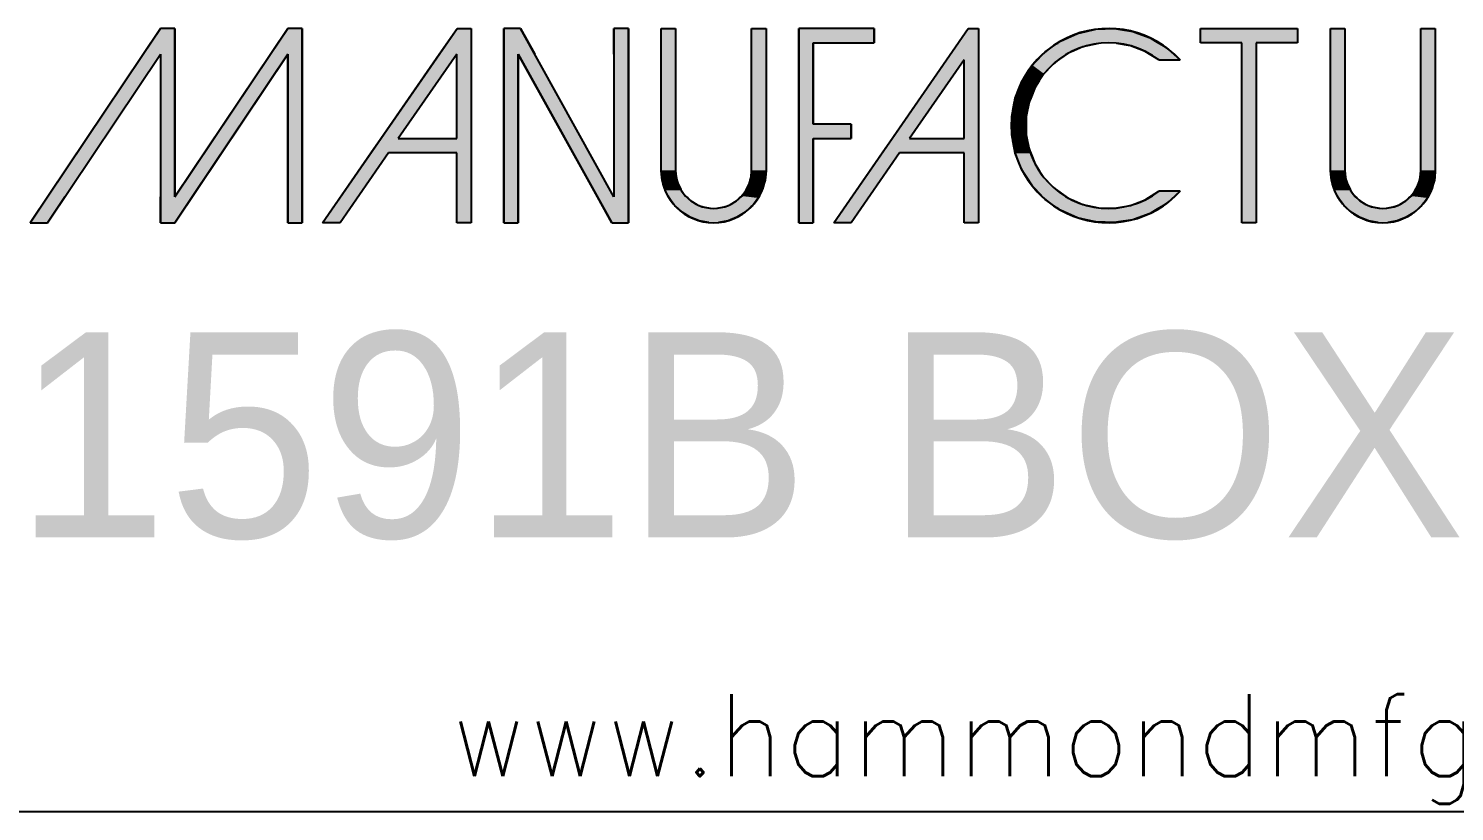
# Model space of a CAD drawing. Extents: x 2 to 184, y 2 to 142.
# Drawn here: x 144.96 to 168.1, y 5 to 17.72 of the extents above; entities that cross this region are included whole.
import ezdxf

# ---------------------------------------------------------------- set-up
doc = ezdxf.new("R2010")
doc.units = 0
doc.header["$LTSCALE"] = 0.666667
doc.layers.get('0').update_dxf_attribs({"linetype": 'CONTINUOUS'})
for name, color, linetype in [('HATCH__ANSI_', 7, 'CONTINUOUS'), ('SKETCH_GEOMETRY__ANSI_', 7, 'CONTINUOUS'), ('SYMBOL__ANSI_', 7, 'CONTINUOUS')]:
    doc.layers.add(name, color=color, linetype=linetype)
doc.styles.add('NOTE_TEXT__ANSI_', font='txt.shx', dxfattribs={"bigfont": 'bigfont.shx'})
doc.styles.add('TEXT_STYLE20', font='txt')

# ---------------------------------------------------------------- blocks, each defined once
blk = doc.blocks.new('*U71')
at = {"layer": 'SYMBOL__ANSI_', "style": 'NOTE_TEXT__ANSI_'}
blk.add_text('www.hammondmfg.com', height=2, dxfattribs=at).set_placement((225.798, 10.496))
blk = doc.blocks.new('TITLE_BLOCKS_HAMMOND')
at = {"layer": 'SKETCH_GEOMETRY__ANSI_'}
blk.add_line((193.212, 9.64), (269.997, 9.64), dxfattribs=at)
blk.add_blockref('*U71', (0, 0))
at = {"layer": 'SYMBOL__ANSI_'}
for tag, p, height, style in [('<TITLE>_001', (215.208, 16.315), 5, 'TEXT_STYLE20'), ('REV:Date_<DD.MM.YYYY>_001', (250.027, 6.824), 1.7, 'NOTE_TEXT__ANSI_')]:
    blk.add_attdef(tag, p, '', height=height, dxfattribs=dict(at, style=style))
blk = doc.blocks.new('BORDERS_HAMMOND_BORDER')
at = {"layer": 'SKETCH_GEOMETRY__ANSI_'}
blk.add_line((7.5, 7.5), (271.9, 7.5), dxfattribs=at)
blk = doc.blocks.new('*U49')
at = {"layer": 'HATCH__ANSI_', "linetype": 'CONTINUOUS'}
for p, q in [((9.135, 5.076), (9.665, 5.842)), ((9.911, 5.842), (9.911, 5.076)), ((7.809, 3.159), (9.135, 5.076)), ((9.561, 5.076), (8.235, 3.159)), ((9.561, 3.159), (9.561, 5.076)), ((9.911, 5.076), (9.911, 3.159)), ((7.567, 2.809), (7.809, 3.159)), ((9.911, 3.159), (9.911, 2.809)), ((6.391, 1.109), (7.567, 2.809)), ((7.993, 2.809), (6.817, 1.109)), ((9.561, 1.109), (9.561, 2.809)), ((9.911, 2.809), (9.911, 1.109))]:
    blk.add_line(p, q, dxfattribs=at)
at = {"layer": 'HATCH__ANSI_', "linetype": 'CONTINUOUS', "extrusion": (0, 0, -1)}
for points in [[(-9.665, 5.842), (-9.911, 5.076), (-9.135, 5.076)], [(-9.665, 5.842), (-9.911, 5.842), (-9.911, 5.076)], [(-9.135, 5.076), (-8.235, 3.159), (-7.809, 3.159)], [(-9.135, 5.076), (-9.561, 5.076), (-8.235, 3.159)], [(-9.561, 5.076), (-9.911, 3.159), (-9.561, 3.159)], [(-9.561, 5.076), (-9.911, 5.076), (-9.911, 3.159)], [(-7.809, 3.159), (-9.911, 2.809), (-7.567, 2.809)], [(-7.809, 3.159), (-9.911, 3.159), (-9.911, 2.809)], [(-7.567, 2.809), (-6.817, 1.109), (-6.391, 1.109)], [(-7.567, 2.809), (-7.993, 2.809), (-6.817, 1.109)], [(-9.561, 2.809), (-9.911, 1.109), (-9.561, 1.109)], [(-9.561, 2.809), (-9.911, 2.809), (-9.911, 1.109)]]:
    blk.add_solid(points, dxfattribs=at)
blk = doc.blocks.new('*U50')
at = {"layer": 'HATCH__ANSI_', "linetype": 'CONTINUOUS'}
for p, q in [((-10.423, 5.213), (-10.001, 5.842)), ((-9.651, 5.842), (-9.651, 5.213)), ((-7.325, 5.213), (-6.904, 5.842)), ((-6.554, 5.842), (-6.554, 5.213)), ((-12.749, 1.738), (-10.423, 5.213)), ((-9.651, 1.738), (-7.325, 5.213)), ((-9.651, 5.213), (-9.651, 1.738)), ((-6.904, 5.213), (-9.23, 1.738)), ((-6.904, 1.109), (-6.904, 5.213)), ((-6.554, 5.213), (-6.554, 1.109)), ((-13.17, 1.109), (-12.749, 1.738)), ((-12.327, 1.738), (-12.749, 1.109)), ((-10.001, 1.109), (-10.001, 1.738)), ((-9.23, 1.738), (-9.651, 1.109))]:
    blk.add_line(p, q, dxfattribs=at)
at = {"layer": 'HATCH__ANSI_', "linetype": 'CONTINUOUS', "extrusion": (0, 0, -1)}
for points in [[(10.001, 5.842), (9.651, 5.213), (10.423, 5.213)], [(10.001, 5.842), (9.651, 5.842), (9.651, 5.213)], [(6.904, 5.842), (6.554, 5.213), (7.325, 5.213)], [(6.904, 5.842), (6.554, 5.842), (6.554, 5.213)], [(10.423, 5.213), (12.327, 1.738), (12.749, 1.738)], [(10.423, 5.213), (10.001, 5.213), (12.327, 1.738)], [(10.001, 5.213), (9.651, 1.738), (10.001, 1.738)], [(10.001, 5.213), (9.651, 5.213), (9.651, 1.738)], [(7.325, 5.213), (9.23, 1.738), (9.651, 1.738)], [(7.325, 5.213), (6.904, 5.213), (9.23, 1.738)], [(6.904, 5.213), (6.554, 1.109), (6.904, 1.109)], [(6.904, 5.213), (6.554, 5.213), (6.554, 1.109)], [(12.749, 1.738), (12.749, 1.109), (13.17, 1.109)], [(12.749, 1.738), (12.327, 1.738), (12.749, 1.109)], [(10.001, 1.738), (9.651, 1.109), (10.001, 1.109)], [(10.001, 1.738), (9.23, 1.738), (9.651, 1.109)]]:
    blk.add_solid(points, dxfattribs=at)
blk = doc.blocks.new('*U51')
at = {"layer": 'HATCH__ANSI_', "linetype": 'CONTINUOUS'}
for p, q in [((-3.215, 5.213), (-2.78, 5.842)), ((-2.44, 5.842), (-2.44, 5.213)), ((-4.636, 3.159), (-3.215, 5.213)), ((-2.44, 5.213), (-2.44, 3.159)), ((-4.878, 2.809), (-4.636, 3.159)), ((-2.44, 3.159), (-2.44, 2.809)), ((-6.054, 1.109), (-4.878, 2.809)), ((-4.453, 2.809), (-5.629, 1.109)), ((-2.79, 1.109), (-2.79, 2.809)), ((-2.44, 2.809), (-2.44, 1.109))]:
    blk.add_line(p, q, dxfattribs=at)
at = {"layer": 'HATCH__ANSI_', "linetype": 'CONTINUOUS', "extrusion": (0, 0, -1)}
for points in [[(2.78, 5.842), (2.44, 5.213), (3.215, 5.213)], [(2.78, 5.842), (2.44, 5.842), (2.44, 5.213)], [(3.215, 5.213), (4.211, 3.159), (4.636, 3.159)], [(3.215, 5.213), (2.79, 5.213), (4.211, 3.159)], [(2.79, 5.213), (2.44, 3.159), (2.79, 3.159)], [(2.79, 5.213), (2.44, 5.213), (2.44, 3.159)], [(4.636, 3.159), (2.44, 2.809), (4.878, 2.809)], [(4.636, 3.159), (2.44, 3.159), (2.44, 2.809)], [(4.878, 2.809), (5.629, 1.109), (6.054, 1.109)], [(4.878, 2.809), (4.453, 2.809), (5.629, 1.109)], [(2.79, 2.809), (2.44, 1.109), (2.79, 1.109)], [(2.79, 2.809), (2.44, 2.809), (2.44, 1.109)]]:
    blk.add_solid(points, dxfattribs=at)
blk = doc.blocks.new('*U52')
at = {"layer": 'HATCH__ANSI_', "linetype": 'CONTINUOUS'}
for p, q in [((-1.64, 5.213), (-1.64, 5.842)), ((-1.239, 5.842), (-0.89, 5.213)), ((1.039, 5.213), (1.039, 5.842)), ((1.389, 5.842), (1.389, 5.213)), ((-1.64, 1.109), (-1.64, 5.213)), ((0.639, 1.738), (-1.29, 5.213)), ((-1.29, 5.213), (-1.29, 1.109)), ((1.389, 5.213), (1.389, 1.738)), ((0.988, 1.109), (0.639, 1.738)), ((1.389, 1.738), (1.389, 1.109))]:
    blk.add_line(p, q, dxfattribs=at)
at = {"layer": 'HATCH__ANSI_', "linetype": 'CONTINUOUS', "extrusion": (0, 0, -1)}
for points in [[(1.64, 5.842), (0.89, 5.213), (1.64, 5.213)], [(1.64, 5.842), (1.239, 5.842), (0.89, 5.213)], [(-1.039, 5.842), (-1.389, 5.213), (-1.039, 5.213)], [(-1.039, 5.842), (-1.389, 5.842), (-1.389, 5.213)], [(1.64, 5.213), (1.29, 1.109), (1.64, 1.109)], [(1.64, 5.213), (1.29, 5.213), (1.29, 1.109)], [(1.29, 5.213), (-1.039, 1.738), (-0.639, 1.738)], [(1.29, 5.213), (0.89, 5.213), (-1.039, 1.738)], [(-1.039, 5.213), (-1.389, 1.738), (-1.039, 1.738)], [(-1.039, 5.213), (-1.389, 5.213), (-1.389, 1.738)], [(-0.639, 1.738), (-1.389, 1.109), (-0.988, 1.109)], [(-0.639, 1.738), (-1.389, 1.738), (-1.389, 1.109)]]:
    blk.add_solid(points, dxfattribs=at)
blk = doc.blocks.new('*U53')
at = {"layer": 'HATCH__ANSI_', "linetype": 'CONTINUOUS'}
for p, q in [((2.189, 2.385), (2.189, 5.842)), ((2.539, 5.842), (2.539, 2.385)), ((4.391, 2.385), (4.391, 5.842)), ((4.741, 5.842), (4.741, 2.385)), ((2.205, 2.215), (2.189, 2.385)), ((2.211, 2.15), (2.205, 2.215)), ((2.24, 2.05), (2.211, 2.15)), ((2.539, 2.385), (2.555, 2.215)), ((2.555, 2.215), (2.573, 2.15)), ((2.573, 2.15), (2.602, 2.05)), ((4.329, 2.05), (4.357, 2.15)), ((4.357, 2.15), (4.376, 2.215)), ((4.376, 2.215), (4.391, 2.385)), ((4.72, 2.15), (4.691, 2.05)), ((4.726, 2.215), (4.72, 2.15)), ((4.741, 2.385), (4.726, 2.215)), ((2.276, 1.924), (2.24, 2.05)), ((2.289, 1.897), (2.276, 1.924)), ((2.357, 1.761), (2.289, 1.897)), ((2.38, 1.713), (2.357, 1.761)), ((2.602, 2.05), (2.665, 1.924)), ((2.665, 1.924), (2.678, 1.897)), ((2.678, 1.897), (2.781, 1.761)), ((2.781, 1.761), (2.834, 1.713)), ((4.097, 1.713), (4.15, 1.761)), ((4.15, 1.761), (4.253, 1.897)), ((4.253, 1.897), (4.266, 1.924)), ((4.266, 1.924), (4.329, 2.05)), ((4.574, 1.761), (4.55, 1.713)), ((4.642, 1.897), (4.574, 1.761)), ((4.655, 1.924), (4.642, 1.897)), ((4.691, 2.05), (4.655, 1.924)), ((2.431, 1.646), (2.38, 1.713)), ((2.499, 1.556), (2.431, 1.646)), ((2.522, 1.525), (2.499, 1.556)), ((2.556, 1.494), (2.522, 1.525)), ((2.591, 1.463), (2.556, 1.494)), ((2.696, 1.367), (2.591, 1.463)), ((2.834, 1.713), (2.907, 1.646)), ((2.907, 1.646), (3.053, 1.556)), ((3.053, 1.556), (3.132, 1.525)), ((3.132, 1.525), (3.212, 1.494)), ((3.212, 1.494), (3.38, 1.463)), ((3.551, 1.463), (3.719, 1.494)), ((3.719, 1.494), (3.799, 1.525)), ((3.799, 1.525), (3.878, 1.556)), ((3.878, 1.556), (4.023, 1.646)), ((4.023, 1.646), (4.097, 1.713)), ((4.34, 1.463), (4.234, 1.367)), ((4.374, 1.494), (4.34, 1.463)), ((4.408, 1.525), (4.374, 1.494)), ((4.432, 1.556), (4.408, 1.525)), ((4.499, 1.646), (4.432, 1.556)), ((4.55, 1.713), (4.499, 1.646)), ((2.897, 1.243), (2.696, 1.367)), ((3.116, 1.158), (2.897, 1.243)), ((3.348, 1.114), (3.116, 1.158)), ((3.815, 1.158), (3.583, 1.114)), ((4.034, 1.243), (3.815, 1.158)), ((4.234, 1.367), (4.034, 1.243))]:
    blk.add_line(p, q, dxfattribs=at)
at = {"layer": 'HATCH__ANSI_', "linetype": 'CONTINUOUS', "extrusion": (0, 0, -1)}
for points in [[(-2.189, 5.842), (-2.539, 2.385), (-2.189, 2.385)], [(-2.189, 5.842), (-2.539, 5.842), (-2.539, 2.385)], [(-4.391, 5.842), (-4.741, 2.385), (-4.391, 2.385)], [(-4.391, 5.842), (-4.741, 5.842), (-4.741, 2.385)], [(-2.189, 2.385), (-2.555, 2.215), (-2.205, 2.215)], [(-2.189, 2.385), (-2.539, 2.385), (-2.555, 2.215)], [(-2.205, 2.215), (-2.573, 2.15), (-2.211, 2.15)], [(-2.205, 2.215), (-2.555, 2.215), (-2.573, 2.15)], [(-2.211, 2.15), (-2.602, 2.05), (-2.24, 2.05)], [(-2.211, 2.15), (-2.573, 2.15), (-2.602, 2.05)], [(-4.357, 2.15), (-4.691, 2.05), (-4.329, 2.05)], [(-4.376, 2.215), (-4.72, 2.15), (-4.357, 2.15)], [(-4.357, 2.15), (-4.72, 2.15), (-4.691, 2.05)], [(-4.391, 2.385), (-4.726, 2.215), (-4.376, 2.215)], [(-4.376, 2.215), (-4.726, 2.215), (-4.72, 2.15)], [(-4.391, 2.385), (-4.741, 2.385), (-4.726, 2.215)], [(-2.24, 2.05), (-2.665, 1.924), (-2.276, 1.924)], [(-2.24, 2.05), (-2.602, 2.05), (-2.665, 1.924)], [(-2.276, 1.924), (-2.678, 1.897), (-2.289, 1.897)], [(-2.276, 1.924), (-2.665, 1.924), (-2.678, 1.897)], [(-2.289, 1.897), (-2.781, 1.761), (-2.357, 1.761)], [(-2.289, 1.897), (-2.678, 1.897), (-2.781, 1.761)], [(-2.357, 1.761), (-2.834, 1.713), (-2.38, 1.713)], [(-2.357, 1.761), (-2.781, 1.761), (-2.834, 1.713)], [(-4.15, 1.761), (-4.55, 1.713), (-4.097, 1.713)], [(-4.253, 1.897), (-4.574, 1.761), (-4.15, 1.761)], [(-4.15, 1.761), (-4.574, 1.761), (-4.55, 1.713)], [(-4.266, 1.924), (-4.642, 1.897), (-4.253, 1.897)], [(-4.253, 1.897), (-4.642, 1.897), (-4.574, 1.761)], [(-4.329, 2.05), (-4.655, 1.924), (-4.266, 1.924)], [(-4.266, 1.924), (-4.655, 1.924), (-4.642, 1.897)], [(-4.329, 2.05), (-4.691, 2.05), (-4.655, 1.924)], [(-2.38, 1.713), (-2.907, 1.646), (-2.431, 1.646)], [(-2.38, 1.713), (-2.834, 1.713), (-2.907, 1.646)], [(-2.431, 1.646), (-3.053, 1.556), (-2.499, 1.556)], [(-2.431, 1.646), (-2.907, 1.646), (-3.053, 1.556)], [(-2.499, 1.556), (-3.132, 1.525), (-2.522, 1.525)], [(-2.499, 1.556), (-3.053, 1.556), (-3.132, 1.525)], [(-2.522, 1.525), (-3.212, 1.494), (-2.556, 1.494)], [(-2.522, 1.525), (-3.132, 1.525), (-3.212, 1.494)], [(-2.556, 1.494), (-3.38, 1.463), (-2.591, 1.463)], [(-2.556, 1.494), (-3.212, 1.494), (-3.38, 1.463)], [(-2.591, 1.463), (-4.234, 1.367), (-2.696, 1.367)], [(-2.591, 1.463), (-4.34, 1.463), (-4.234, 1.367)], [(-3.719, 1.494), (-4.34, 1.463), (-3.551, 1.463)], [(-3.799, 1.525), (-4.374, 1.494), (-3.719, 1.494)], [(-3.719, 1.494), (-4.374, 1.494), (-4.34, 1.463)], [(-3.878, 1.556), (-4.408, 1.525), (-3.799, 1.525)], [(-3.799, 1.525), (-4.408, 1.525), (-4.374, 1.494)], [(-4.023, 1.646), (-4.432, 1.556), (-3.878, 1.556)], [(-3.878, 1.556), (-4.432, 1.556), (-4.408, 1.525)], [(-4.097, 1.713), (-4.499, 1.646), (-4.023, 1.646)], [(-4.023, 1.646), (-4.499, 1.646), (-4.432, 1.556)], [(-4.097, 1.713), (-4.55, 1.713), (-4.499, 1.646)], [(-2.696, 1.367), (-4.034, 1.243), (-2.897, 1.243)], [(-2.696, 1.367), (-4.234, 1.367), (-4.034, 1.243)], [(-2.897, 1.243), (-3.815, 1.158), (-3.116, 1.158)], [(-2.897, 1.243), (-4.034, 1.243), (-3.815, 1.158)], [(-3.116, 1.158), (-3.583, 1.114), (-3.348, 1.114)], [(-3.116, 1.158), (-3.815, 1.158), (-3.583, 1.114)]]:
    blk.add_solid(points, dxfattribs=at)
blk = doc.blocks.new('*U56')
at = {"layer": 'HATCH__ANSI_', "linetype": 'CONTINUOUS'}
for p, q in [((5.541, 5.492), (5.541, 5.842)), ((7.371, 5.842), (7.371, 5.492)), ((5.541, 3.509), (5.541, 5.492)), ((5.891, 5.492), (5.891, 3.509)), ((5.541, 3.159), (5.541, 3.509)), ((6.816, 3.509), (6.816, 3.159)), ((5.541, 1.109), (5.541, 3.159)), ((5.891, 3.159), (5.891, 1.109))]:
    blk.add_line(p, q, dxfattribs=at)
at = {"layer": 'HATCH__ANSI_', "linetype": 'CONTINUOUS', "extrusion": (0, 0, -1)}
for points in [[(-5.541, 5.842), (-7.371, 5.492), (-5.541, 5.492)], [(-5.541, 5.842), (-7.371, 5.842), (-7.371, 5.492)], [(-5.541, 5.492), (-5.891, 3.509), (-5.541, 3.509)], [(-5.541, 5.492), (-5.891, 5.492), (-5.891, 3.509)], [(-5.541, 3.509), (-6.816, 3.159), (-5.541, 3.159)], [(-5.541, 3.509), (-6.816, 3.509), (-6.816, 3.159)], [(-5.541, 3.159), (-5.891, 1.109), (-5.541, 1.109)], [(-5.541, 3.159), (-5.891, 3.159), (-5.891, 1.109)]]:
    blk.add_solid(points, dxfattribs=at)
blk = doc.blocks.new('*U59')
at = {"layer": 'HATCH__ANSI_', "linetype": 'CONTINUOUS'}
for p, q in [((15.321, 5.492), (15.321, 5.842)), ((17.681, 5.842), (17.681, 5.492)), ((16.326, 1.109), (16.326, 5.492)), ((16.676, 5.492), (16.676, 1.109))]:
    blk.add_line(p, q, dxfattribs=at)
at = {"layer": 'HATCH__ANSI_', "linetype": 'CONTINUOUS', "extrusion": (0, 0, -1)}
for points in [[(-15.321, 5.842), (-17.681, 5.492), (-15.321, 5.492)], [(-15.321, 5.842), (-17.681, 5.842), (-17.681, 5.492)], [(-16.326, 5.492), (-16.676, 1.109), (-16.326, 1.109)], [(-16.326, 5.492), (-16.676, 5.492), (-16.676, 1.109)]]:
    blk.add_solid(points, dxfattribs=at)
blk = doc.blocks.new('*U60')
at = {"layer": 'HATCH__ANSI_', "linetype": 'CONTINUOUS'}
for p, q in [((18.481, 2.385), (18.481, 5.842)), ((18.831, 5.842), (18.831, 2.385)), ((20.683, 2.385), (20.683, 5.842)), ((21.033, 5.842), (21.033, 2.385)), ((18.497, 2.215), (18.481, 2.385)), ((18.503, 2.15), (18.497, 2.215)), ((18.532, 2.05), (18.503, 2.15)), ((18.831, 2.385), (18.847, 2.215)), ((18.847, 2.215), (18.865, 2.15)), ((18.865, 2.15), (18.894, 2.05)), ((20.621, 2.05), (20.649, 2.15)), ((20.649, 2.15), (20.668, 2.215)), ((20.668, 2.215), (20.683, 2.385)), ((21.012, 2.15), (20.983, 2.05)), ((21.018, 2.215), (21.012, 2.15)), ((21.033, 2.385), (21.018, 2.215)), ((18.568, 1.924), (18.532, 2.05)), ((18.581, 1.897), (18.568, 1.924)), ((18.649, 1.761), (18.581, 1.897)), ((18.672, 1.713), (18.649, 1.761)), ((18.894, 2.05), (18.957, 1.924)), ((18.957, 1.924), (18.97, 1.897)), ((18.97, 1.897), (19.073, 1.761)), ((19.073, 1.761), (19.126, 1.713)), ((20.389, 1.713), (20.442, 1.761)), ((20.442, 1.761), (20.545, 1.897)), ((20.545, 1.897), (20.558, 1.924)), ((20.558, 1.924), (20.621, 2.05)), ((20.866, 1.761), (20.842, 1.713)), ((20.934, 1.897), (20.866, 1.761)), ((20.947, 1.924), (20.934, 1.897)), ((20.983, 2.05), (20.947, 1.924)), ((18.723, 1.646), (18.672, 1.713)), ((18.791, 1.556), (18.723, 1.646)), ((18.814, 1.525), (18.791, 1.556)), ((18.848, 1.494), (18.814, 1.525)), ((18.883, 1.463), (18.848, 1.494)), ((18.988, 1.367), (18.883, 1.463)), ((19.126, 1.713), (19.199, 1.646)), ((19.199, 1.646), (19.345, 1.556)), ((19.345, 1.556), (19.424, 1.525)), ((19.424, 1.525), (19.504, 1.494)), ((19.504, 1.494), (19.672, 1.463)), ((19.843, 1.463), (20.011, 1.494)), ((20.011, 1.494), (20.091, 1.525)), ((20.091, 1.525), (20.17, 1.556)), ((20.17, 1.556), (20.315, 1.646)), ((20.315, 1.646), (20.389, 1.713)), ((20.632, 1.463), (20.526, 1.367)), ((20.666, 1.494), (20.632, 1.463)), ((20.7, 1.525), (20.666, 1.494)), ((20.724, 1.556), (20.7, 1.525)), ((20.791, 1.646), (20.724, 1.556)), ((20.842, 1.713), (20.791, 1.646)), ((19.189, 1.243), (18.988, 1.367)), ((19.408, 1.158), (19.189, 1.243)), ((19.64, 1.114), (19.408, 1.158)), ((20.107, 1.158), (19.875, 1.114)), ((20.326, 1.243), (20.107, 1.158)), ((20.526, 1.367), (20.326, 1.243))]:
    blk.add_line(p, q, dxfattribs=at)
at = {"layer": 'HATCH__ANSI_', "linetype": 'CONTINUOUS', "extrusion": (0, 0, -1)}
for points in [[(-18.481, 5.842), (-18.831, 2.385), (-18.481, 2.385)], [(-18.481, 5.842), (-18.831, 5.842), (-18.831, 2.385)], [(-20.683, 5.842), (-21.033, 2.385), (-20.683, 2.385)], [(-20.683, 5.842), (-21.033, 5.842), (-21.033, 2.385)], [(-18.481, 2.385), (-18.847, 2.215), (-18.497, 2.215)], [(-18.481, 2.385), (-18.831, 2.385), (-18.847, 2.215)], [(-18.497, 2.215), (-18.865, 2.15), (-18.503, 2.15)], [(-18.497, 2.215), (-18.847, 2.215), (-18.865, 2.15)], [(-18.503, 2.15), (-18.894, 2.05), (-18.532, 2.05)], [(-18.503, 2.15), (-18.865, 2.15), (-18.894, 2.05)], [(-20.649, 2.15), (-20.983, 2.05), (-20.621, 2.05)], [(-20.668, 2.215), (-21.012, 2.15), (-20.649, 2.15)], [(-20.649, 2.15), (-21.012, 2.15), (-20.983, 2.05)], [(-20.683, 2.385), (-21.018, 2.215), (-20.668, 2.215)], [(-20.668, 2.215), (-21.018, 2.215), (-21.012, 2.15)], [(-20.683, 2.385), (-21.033, 2.385), (-21.018, 2.215)], [(-18.532, 2.05), (-18.957, 1.924), (-18.568, 1.924)], [(-18.532, 2.05), (-18.894, 2.05), (-18.957, 1.924)], [(-18.568, 1.924), (-18.97, 1.897), (-18.581, 1.897)], [(-18.568, 1.924), (-18.957, 1.924), (-18.97, 1.897)], [(-18.581, 1.897), (-19.073, 1.761), (-18.649, 1.761)], [(-18.581, 1.897), (-18.97, 1.897), (-19.073, 1.761)], [(-18.649, 1.761), (-19.126, 1.713), (-18.672, 1.713)], [(-18.649, 1.761), (-19.073, 1.761), (-19.126, 1.713)], [(-20.442, 1.761), (-20.842, 1.713), (-20.389, 1.713)], [(-20.545, 1.897), (-20.866, 1.761), (-20.442, 1.761)], [(-20.442, 1.761), (-20.866, 1.761), (-20.842, 1.713)], [(-20.558, 1.924), (-20.934, 1.897), (-20.545, 1.897)], [(-20.545, 1.897), (-20.934, 1.897), (-20.866, 1.761)], [(-20.621, 2.05), (-20.947, 1.924), (-20.558, 1.924)], [(-20.558, 1.924), (-20.947, 1.924), (-20.934, 1.897)], [(-20.621, 2.05), (-20.983, 2.05), (-20.947, 1.924)], [(-18.672, 1.713), (-19.199, 1.646), (-18.723, 1.646)], [(-18.672, 1.713), (-19.126, 1.713), (-19.199, 1.646)], [(-18.723, 1.646), (-19.345, 1.556), (-18.791, 1.556)], [(-18.723, 1.646), (-19.199, 1.646), (-19.345, 1.556)], [(-18.791, 1.556), (-19.424, 1.525), (-18.814, 1.525)], [(-18.791, 1.556), (-19.345, 1.556), (-19.424, 1.525)], [(-18.814, 1.525), (-19.504, 1.494), (-18.848, 1.494)], [(-18.814, 1.525), (-19.424, 1.525), (-19.504, 1.494)], [(-18.848, 1.494), (-19.672, 1.463), (-18.883, 1.463)], [(-18.848, 1.494), (-19.504, 1.494), (-19.672, 1.463)], [(-18.883, 1.463), (-20.526, 1.367), (-18.988, 1.367)], [(-18.883, 1.463), (-20.632, 1.463), (-20.526, 1.367)], [(-20.011, 1.494), (-20.632, 1.463), (-19.843, 1.463)], [(-20.091, 1.525), (-20.666, 1.494), (-20.011, 1.494)], [(-20.011, 1.494), (-20.666, 1.494), (-20.632, 1.463)], [(-20.17, 1.556), (-20.7, 1.525), (-20.091, 1.525)], [(-20.091, 1.525), (-20.7, 1.525), (-20.666, 1.494)], [(-20.315, 1.646), (-20.724, 1.556), (-20.17, 1.556)], [(-20.17, 1.556), (-20.724, 1.556), (-20.7, 1.525)], [(-20.389, 1.713), (-20.791, 1.646), (-20.315, 1.646)], [(-20.315, 1.646), (-20.791, 1.646), (-20.724, 1.556)], [(-20.389, 1.713), (-20.842, 1.713), (-20.791, 1.646)], [(-18.988, 1.367), (-20.326, 1.243), (-19.189, 1.243)], [(-18.988, 1.367), (-20.526, 1.367), (-20.326, 1.243)], [(-19.189, 1.243), (-20.107, 1.158), (-19.408, 1.158)], [(-19.189, 1.243), (-20.326, 1.243), (-20.107, 1.158)], [(-19.408, 1.158), (-19.875, 1.114), (-19.64, 1.114)], [(-19.408, 1.158), (-20.107, 1.158), (-19.875, 1.114)]]:
    blk.add_solid(points, dxfattribs=at)
blk = doc.blocks.new('*U62')
at = {"layer": 'HATCH__ANSI_', "linetype": 'CONTINUOUS'}
for p, q in [((11.911, 5.535), (12.084, 5.612)), ((12.084, 5.612), (12.326, 5.72)), ((12.326, 5.72), (12.531, 5.767)), ((12.531, 5.767), (12.767, 5.822)), ((12.767, 5.822), (13.221, 5.838)), ((13.221, 5.838), (13.322, 5.822)), ((13.322, 5.822), (13.669, 5.767)), ((13.669, 5.767), (13.799, 5.72)), ((13.799, 5.72), (14.095, 5.612)), ((14.095, 5.612), (14.224, 5.535)), ((11.292, 5.018), (11.505, 5.239)), ((11.505, 5.239), (11.54, 5.275)), ((11.54, 5.275), (11.71, 5.394)), ((11.71, 5.394), (11.83, 5.478)), ((12.099, 5.239), (11.778, 5.018)), ((11.83, 5.478), (11.842, 5.487)), ((11.842, 5.487), (11.911, 5.535)), ((12.181, 5.275), (12.099, 5.239)), ((12.456, 5.394), (12.181, 5.275)), ((12.837, 5.478), (12.456, 5.394)), ((13.61, 5.421), (13.278, 5.478)), ((13.72, 5.379), (13.61, 5.421)), ((13.974, 5.282), (13.72, 5.379)), ((14.305, 5.076), (13.974, 5.282)), ((14.224, 5.535), (14.304, 5.487)), ((14.304, 5.487), (14.319, 5.478)), ((14.319, 5.478), (14.414, 5.421)), ((14.414, 5.421), (14.484, 5.379)), ((14.484, 5.379), (14.592, 5.282)), ((14.592, 5.282), (14.821, 5.076)), ((11.089, 4.739), (11.225, 4.949)), ((11.225, 4.949), (11.292, 5.018)), ((11.71, 4.949), (11.506, 4.739)), ((11.778, 5.018), (11.71, 4.949)), ((10.915, 4.414), (10.978, 4.568)), ((10.978, 4.568), (11.089, 4.739)), ((11.393, 4.568), (11.292, 4.414)), ((11.506, 4.739), (11.393, 4.568)), ((10.808, 4.148), (10.915, 4.414)), ((11.292, 4.414), (11.184, 4.148)), ((10.721, 3.702), (10.79, 4.053)), ((10.79, 4.053), (10.808, 4.148)), ((11.145, 4.053), (11.076, 3.702)), ((11.184, 4.148), (11.145, 4.053)), ((10.721, 3.67), (10.721, 3.702)), ((10.721, 3.281), (10.721, 3.67)), ((11.076, 3.702), (11.07, 3.67)), ((11.07, 3.67), (11.07, 3.281)), ((10.721, 3.249), (10.721, 3.281)), ((10.79, 2.898), (10.721, 3.249)), ((11.07, 3.281), (11.076, 3.249)), ((11.076, 3.249), (11.145, 2.898)), ((10.808, 2.804), (10.79, 2.898)), ((10.915, 2.538), (10.808, 2.804)), ((11.145, 2.898), (11.184, 2.804)), ((11.184, 2.804), (11.292, 2.538)), ((10.978, 2.383), (10.915, 2.538)), ((11.292, 2.538), (11.393, 2.383)), ((11.089, 2.212), (10.978, 2.383)), ((11.225, 2.003), (11.089, 2.212)), ((11.393, 2.383), (11.506, 2.212)), ((11.506, 2.212), (11.71, 2.003)), ((11.292, 1.933), (11.225, 2.003)), ((11.505, 1.712), (11.292, 1.933)), ((11.71, 2.003), (11.778, 1.933)), ((11.778, 1.933), (12.099, 1.712)), ((13.974, 1.669), (14.305, 1.876)), ((14.821, 1.876), (14.592, 1.669)), ((11.54, 1.676), (11.505, 1.712)), ((11.71, 1.557), (11.54, 1.676)), ((11.83, 1.473), (11.71, 1.557)), ((11.842, 1.464), (11.83, 1.473)), ((11.911, 1.416), (11.842, 1.464)), ((12.084, 1.339), (11.911, 1.416)), ((12.099, 1.712), (12.181, 1.676)), ((12.181, 1.676), (12.456, 1.557)), ((12.456, 1.557), (12.837, 1.473)), ((12.837, 1.473), (13.226, 1.464)), ((13.226, 1.464), (13.61, 1.531)), ((13.61, 1.531), (13.72, 1.572)), ((13.72, 1.572), (13.974, 1.669)), ((14.224, 1.416), (14.095, 1.339)), ((14.304, 1.464), (14.224, 1.416)), ((14.414, 1.531), (14.304, 1.464)), ((14.484, 1.572), (14.414, 1.531)), ((14.592, 1.669), (14.484, 1.572)), ((12.326, 1.231), (12.084, 1.339)), ((12.531, 1.184), (12.326, 1.231)), ((12.767, 1.129), (12.531, 1.184)), ((13.221, 1.113), (12.767, 1.129)), ((13.322, 1.129), (13.221, 1.113)), ((13.669, 1.184), (13.322, 1.129)), ((13.799, 1.231), (13.669, 1.184)), ((14.095, 1.339), (13.799, 1.231))]:
    blk.add_line(p, q, dxfattribs=at)
at = {"layer": 'HATCH__ANSI_', "linetype": 'CONTINUOUS', "extrusion": (0, 0, -1)}
for points in [[(-12.084, 5.612), (-14.224, 5.535), (-11.911, 5.535)], [(-12.326, 5.72), (-14.095, 5.612), (-12.084, 5.612)], [(-12.084, 5.612), (-14.095, 5.612), (-14.224, 5.535)], [(-12.531, 5.767), (-13.799, 5.72), (-12.326, 5.72)], [(-12.326, 5.72), (-13.799, 5.72), (-14.095, 5.612)], [(-12.767, 5.822), (-13.669, 5.767), (-12.531, 5.767)], [(-12.531, 5.767), (-13.669, 5.767), (-13.799, 5.72)], [(-13.221, 5.838), (-13.322, 5.822), (-12.767, 5.822)], [(-12.767, 5.822), (-13.322, 5.822), (-13.669, 5.767)], [(-11.505, 5.239), (-11.778, 5.018), (-11.292, 5.018)], [(-11.54, 5.275), (-12.099, 5.239), (-11.505, 5.239)], [(-11.505, 5.239), (-12.099, 5.239), (-11.778, 5.018)], [(-11.71, 5.394), (-12.181, 5.275), (-11.54, 5.275)], [(-11.54, 5.275), (-12.181, 5.275), (-12.099, 5.239)], [(-11.83, 5.478), (-12.456, 5.394), (-11.71, 5.394)], [(-11.71, 5.394), (-12.456, 5.394), (-12.181, 5.275)], [(-11.842, 5.487), (-12.837, 5.478), (-11.83, 5.478)], [(-11.83, 5.478), (-12.837, 5.478), (-12.456, 5.394)], [(-11.911, 5.535), (-14.304, 5.487), (-11.842, 5.487)], [(-11.842, 5.487), (-13.226, 5.487), (-12.837, 5.478)], [(-11.911, 5.535), (-14.224, 5.535), (-14.304, 5.487)], [(-13.226, 5.487), (-14.319, 5.478), (-13.278, 5.478)], [(-13.226, 5.487), (-14.304, 5.487), (-14.319, 5.478)], [(-13.278, 5.478), (-14.414, 5.421), (-13.61, 5.421)], [(-13.278, 5.478), (-14.319, 5.478), (-14.414, 5.421)], [(-13.61, 5.421), (-14.484, 5.379), (-13.72, 5.379)], [(-13.61, 5.421), (-14.414, 5.421), (-14.484, 5.379)], [(-13.72, 5.379), (-14.592, 5.282), (-13.974, 5.282)], [(-13.72, 5.379), (-14.484, 5.379), (-14.592, 5.282)], [(-13.974, 5.282), (-14.821, 5.076), (-14.305, 5.076)], [(-13.974, 5.282), (-14.592, 5.282), (-14.821, 5.076)], [(-11.225, 4.949), (-11.506, 4.739), (-11.089, 4.739)], [(-11.292, 5.018), (-11.71, 4.949), (-11.225, 4.949)], [(-11.225, 4.949), (-11.71, 4.949), (-11.506, 4.739)], [(-11.292, 5.018), (-11.778, 5.018), (-11.71, 4.949)], [(-10.978, 4.568), (-11.292, 4.414), (-10.915, 4.414)], [(-11.089, 4.739), (-11.393, 4.568), (-10.978, 4.568)], [(-10.978, 4.568), (-11.393, 4.568), (-11.292, 4.414)], [(-11.089, 4.739), (-11.506, 4.739), (-11.393, 4.568)], [(-10.915, 4.414), (-11.184, 4.148), (-10.808, 4.148)], [(-10.915, 4.414), (-11.292, 4.414), (-11.184, 4.148)], [(-10.79, 4.053), (-11.076, 3.702), (-10.721, 3.702)], [(-10.808, 4.148), (-11.145, 4.053), (-10.79, 4.053)], [(-10.79, 4.053), (-11.145, 4.053), (-11.076, 3.702)], [(-10.808, 4.148), (-11.184, 4.148), (-11.145, 4.053)], [(-10.721, 3.702), (-11.07, 3.67), (-10.721, 3.67)], [(-10.721, 3.702), (-11.076, 3.702), (-11.07, 3.67)], [(-10.721, 3.67), (-11.07, 3.281), (-10.721, 3.281)], [(-10.721, 3.67), (-11.07, 3.67), (-11.07, 3.281)], [(-10.721, 3.281), (-11.076, 3.249), (-10.721, 3.249)], [(-10.721, 3.281), (-11.07, 3.281), (-11.076, 3.249)], [(-10.721, 3.249), (-11.145, 2.898), (-10.79, 2.898)], [(-10.721, 3.249), (-11.076, 3.249), (-11.145, 2.898)], [(-10.79, 2.898), (-11.184, 2.804), (-10.808, 2.804)], [(-10.79, 2.898), (-11.145, 2.898), (-11.184, 2.804)], [(-10.808, 2.804), (-11.292, 2.538), (-10.915, 2.538)], [(-10.808, 2.804), (-11.184, 2.804), (-11.292, 2.538)], [(-10.915, 2.538), (-11.393, 2.383), (-10.978, 2.383)], [(-10.915, 2.538), (-11.292, 2.538), (-11.393, 2.383)], [(-10.978, 2.383), (-11.506, 2.212), (-11.089, 2.212)], [(-10.978, 2.383), (-11.393, 2.383), (-11.506, 2.212)], [(-11.089, 2.212), (-11.71, 2.003), (-11.225, 2.003)], [(-11.089, 2.212), (-11.506, 2.212), (-11.71, 2.003)], [(-11.225, 2.003), (-11.778, 1.933), (-11.292, 1.933)], [(-11.225, 2.003), (-11.71, 2.003), (-11.778, 1.933)], [(-11.292, 1.933), (-12.099, 1.712), (-11.505, 1.712)], [(-11.292, 1.933), (-11.778, 1.933), (-12.099, 1.712)], [(-14.305, 1.876), (-14.592, 1.669), (-13.974, 1.669)], [(-14.305, 1.876), (-14.821, 1.876), (-14.592, 1.669)], [(-11.505, 1.712), (-12.181, 1.676), (-11.54, 1.676)], [(-11.505, 1.712), (-12.099, 1.712), (-12.181, 1.676)], [(-11.54, 1.676), (-12.456, 1.557), (-11.71, 1.557)], [(-11.54, 1.676), (-12.181, 1.676), (-12.456, 1.557)], [(-11.71, 1.557), (-12.837, 1.473), (-11.83, 1.473)], [(-11.71, 1.557), (-12.456, 1.557), (-12.837, 1.473)], [(-11.83, 1.473), (-13.226, 1.464), (-11.842, 1.464)], [(-11.83, 1.473), (-12.837, 1.473), (-13.226, 1.464)], [(-11.842, 1.464), (-14.224, 1.416), (-11.911, 1.416)], [(-11.842, 1.464), (-14.304, 1.464), (-14.224, 1.416)], [(-11.911, 1.416), (-14.095, 1.339), (-12.084, 1.339)], [(-11.911, 1.416), (-14.224, 1.416), (-14.095, 1.339)], [(-13.61, 1.531), (-14.304, 1.464), (-13.226, 1.464)], [(-13.72, 1.572), (-14.414, 1.531), (-13.61, 1.531)], [(-13.61, 1.531), (-14.414, 1.531), (-14.304, 1.464)], [(-13.974, 1.669), (-14.484, 1.572), (-13.72, 1.572)], [(-13.72, 1.572), (-14.484, 1.572), (-14.414, 1.531)], [(-13.974, 1.669), (-14.592, 1.669), (-14.484, 1.572)], [(-12.084, 1.339), (-13.799, 1.231), (-12.326, 1.231)], [(-12.084, 1.339), (-14.095, 1.339), (-13.799, 1.231)], [(-12.326, 1.231), (-13.669, 1.184), (-12.531, 1.184)], [(-12.326, 1.231), (-13.799, 1.231), (-13.669, 1.184)], [(-12.531, 1.184), (-13.322, 1.129), (-12.767, 1.129)], [(-12.531, 1.184), (-13.669, 1.184), (-13.322, 1.129)], [(-12.767, 1.129), (-13.322, 1.129), (-13.221, 1.113)]]:
    blk.add_solid(points, dxfattribs=at)
blk = doc.blocks.new('LOGO_LINES')
at = {"linetype": 'CONTINUOUS'}
for p, q in [((-10.001, 5.842), (-13.17, 1.109)), ((-9.651, 5.842), (-10.001, 5.842)), ((-6.904, 5.842), (-9.651, 1.738)), ((-9.651, 1.738), (-9.651, 5.842)), ((-6.554, 5.842), (-6.904, 5.842)), ((-6.554, 1.109), (-6.554, 5.842)), ((-6.054, 1.109), (-2.78, 5.842)), ((-2.78, 5.842), (-2.44, 5.842)), ((-2.44, 5.842), (-2.44, 1.109)), ((-1.239, 5.842), (-1.64, 5.842)), ((-1.64, 5.842), (-1.64, 1.109)), ((1.039, 1.738), (-1.239, 5.842)), ((1.389, 5.842), (1.039, 5.842)), ((1.039, 5.842), (1.039, 1.738)), ((1.389, 1.109), (1.389, 5.842)), ((2.189, 2.385), (2.189, 5.842)), ((2.189, 5.842), (2.539, 5.842)), ((2.539, 5.842), (2.539, 2.385)), ((4.391, 2.385), (4.391, 5.842)), ((4.391, 5.842), (4.741, 5.842)), ((4.741, 5.842), (4.741, 2.385)), ((7.371, 5.842), (5.541, 5.842)), ((5.541, 5.842), (5.541, 1.109)), ((6.391, 1.109), (9.665, 5.842)), ((7.371, 5.492), (7.371, 5.842)), ((9.665, 5.842), (9.911, 5.842)), ((9.911, 5.842), (9.911, 1.109)), ((15.321, 5.492), (15.321, 5.842)), ((15.321, 5.842), (17.681, 5.842)), ((17.681, 5.842), (17.681, 5.492)), ((18.481, 2.385), (18.481, 5.842)), ((18.481, 5.842), (18.831, 5.842)), ((18.831, 5.842), (18.831, 2.385)), ((20.683, 2.385), (20.683, 5.842)), ((20.683, 5.842), (21.033, 5.842)), ((21.033, 5.842), (21.033, 2.385)), ((-12.749, 1.109), (-10.001, 5.213)), ((-10.001, 5.213), (-10.001, 1.109)), ((-9.651, 1.109), (-6.904, 5.213)), ((-6.904, 5.213), (-6.904, 1.109)), ((-2.79, 5.213), (-4.211, 3.159)), ((-2.79, 3.159), (-2.79, 5.213)), ((-1.29, 1.109), (-1.29, 5.213)), ((-1.29, 5.213), (0.988, 1.109)), ((5.891, 3.509), (5.891, 5.492)), ((5.891, 5.492), (7.371, 5.492)), ((16.326, 5.492), (15.321, 5.492)), ((16.326, 1.109), (16.326, 5.492)), ((17.681, 5.492), (16.676, 5.492)), ((16.676, 5.492), (16.676, 1.109)), ((9.561, 5.076), (8.235, 3.159)), ((9.561, 3.159), (9.561, 5.076)), ((14.305, 5.076), (14.821, 5.076)), ((6.816, 3.509), (5.891, 3.509)), ((6.816, 3.159), (6.816, 3.509)), ((-4.211, 3.159), (-2.79, 3.159)), ((5.891, 1.109), (5.891, 3.159)), ((5.891, 3.159), (6.816, 3.159)), ((8.235, 3.159), (9.561, 3.159)), ((-4.453, 2.809), (-5.629, 1.109)), ((-2.79, 2.809), (-4.453, 2.809)), ((-2.79, 1.109), (-2.79, 2.809)), ((7.993, 2.809), (6.817, 1.109)), ((9.561, 2.809), (7.993, 2.809)), ((9.561, 1.109), (9.561, 2.809)), ((14.821, 1.876), (14.305, 1.876)), ((-13.17, 1.109), (-12.749, 1.109)), ((-10.001, 1.109), (-9.651, 1.109)), ((-6.904, 1.109), (-6.554, 1.109)), ((-5.629, 1.109), (-6.054, 1.109)), ((-2.44, 1.109), (-2.79, 1.109)), ((-1.64, 1.109), (-1.29, 1.109)), ((0.988, 1.109), (1.389, 1.109)), ((5.541, 1.109), (5.891, 1.109)), ((6.817, 1.109), (6.391, 1.109)), ((9.911, 1.109), (9.561, 1.109)), ((16.676, 1.109), (16.326, 1.109))]:
    blk.add_line(p, q, dxfattribs=at)
for centre, radius, start, end in [((13.077, 3.476), 2.367, 42.5351, 317.4649), ((13.077, 3.476), 2.017, 52.5014, 307.4986), ((3.465, 2.385), 1.276, 180, 0), ((3.465, 2.385), 0.926, 180, 0), ((19.757, 2.385), 1.276, 180, 0), ((19.757, 2.385), 0.926, 180, 0)]:
    blk.add_arc(centre, radius, start, end, dxfattribs=at)
at = {"layer": 'HATCH__ANSI_', "linetype": 'CONTINUOUS'}
for name in ['*U50', '*U51', '*U52', '*U53', '*U56', '*U49', '*U62', '*U59', '*U60']:
    blk.add_blockref(name, (0, 0), dxfattribs=at)

msp = doc.modelspace()

# ---------------------------------------------------------------- block references
at = {"xscale": 0.6666666666666666, "yscale": 0.6666666666666666, "zscale": 0.6666666666666666}
for name, p in [('BORDERS_HAMMOND_BORDER', (0, 0)), ('LOGO_LINES', (153.771, 13.822))]:
    msp.add_blockref(name, p, dxfattribs=at)
ref = msp.add_blockref('TITLE_BLOCKS_HAMMOND', (1.269, -1.426), dxfattribs=dict(xscale=0.6666666666666666, yscale=0.6666666666666666, zscale=0.6666666666666666))
ref.add_attrib('<TITLE>_001', '1591B BOX PCB', (144.741, 9.45), dxfattribs={"layer": 'SYMBOL__ANSI_', "height": 3.33333, "style": 'TEXT_STYLE20'})

doc.saveas('drawing.dxf')
